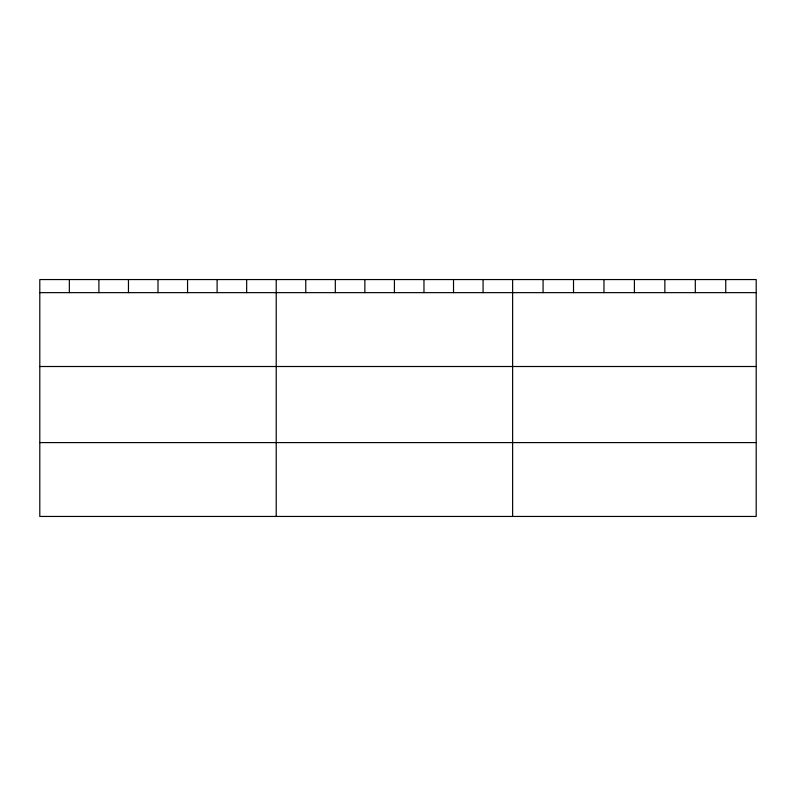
<?xml version="1.0" encoding="UTF-8"?>
<svg xmlns="http://www.w3.org/2000/svg" width="796" height="796" viewBox="0 0 796 796"><rect width="100%" height="100%" fill="white"/><g stroke="black" fill="none" stroke-linecap="round" stroke-linejoin="round"><path stroke-width="1.19" d="M756.2 292.649L756.2 516.445L39.8 516.445L39.8 279.555L756.2 279.555L756.2 292.649L39.8 292.649M39.8 366.508L756.2 366.508M39.8 442.596L756.2 442.596M725.753 279.555L725.753 292.649M695.306 279.555L695.306 292.649M664.859 279.555L664.859 292.649M634.412 279.555L634.412 292.649M603.965 279.555L603.965 292.649M573.518 279.555L573.518 292.649M543.071 279.555L543.071 292.649M512.624 279.555L512.624 516.445M483.072 279.555L483.072 292.649M453.521 279.555L453.521 292.649M423.97 279.555L423.97 292.649M394.418 279.555L394.418 292.649M364.866 279.555L364.866 292.649M335.315 279.555L335.315 292.649M305.764 279.555L305.764 292.649M276.212 279.555L276.212 516.445M246.661 279.555L246.661 292.649M217.109 279.555L217.109 292.649M187.558 279.555L187.558 292.649M158.006 279.555L158.006 292.649M128.454 279.555L128.454 292.649M98.903 279.555L98.903 292.649M69.352 279.555L69.352 292.649"/></g></svg>
